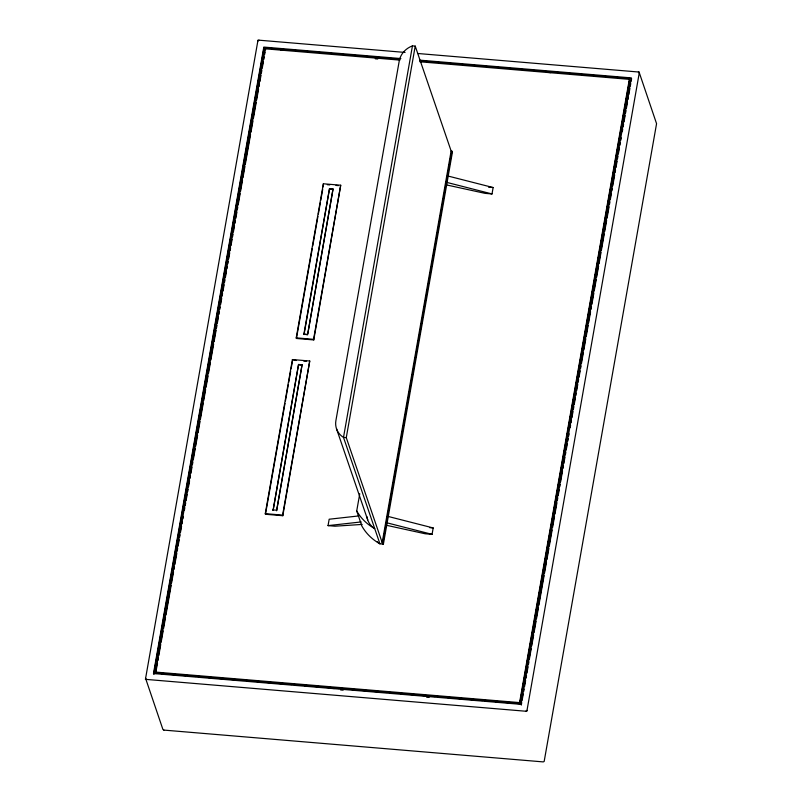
<?xml version="1.0" encoding="UTF-8"?>
<svg xmlns="http://www.w3.org/2000/svg" width="802" height="802" viewBox="0 0 802 802"><rect width="100%" height="100%" fill="white"/><g stroke="black" fill="none" stroke-linecap="round" stroke-linejoin="round"><path stroke-width="1.2" d="M145.583 678.382L162.926 729.499L163.879 730.091M639.254 73.042L638.382 71.99M153.743 674.292L264.069 47.829L399.877 59.218M154.215 673.82L155.087 668.888M155.518 666.422L155.959 663.956M156.39 661.49L158.345 650.392M158.776 647.926L159.217 645.46M159.648 642.993L160.731 636.828M161.172 634.362L161.603 631.896M162.034 629.43L163.117 623.254M163.558 620.788L163.989 618.322M164.42 615.856L164.861 613.39M165.944 607.224L166.375 604.758M166.816 602.292L167.247 599.826M167.678 597.36L168.771 591.194M169.202 588.728L169.633 586.262M170.074 583.796L171.157 577.63M171.588 575.164L172.029 572.698M172.46 570.232L173.543 564.067M173.984 561.601L174.415 559.134M174.846 556.668L175.939 550.503M176.37 548.037L176.801 545.571M177.242 543.104L179.197 532.007M179.628 529.541L180.059 527.074M180.5 524.608L181.583 518.443M182.014 515.967L182.455 513.501M182.886 511.034L183.969 504.869M184.41 502.403L184.841 499.937M185.272 497.471L186.365 491.305M186.796 488.839L187.227 486.373M187.668 483.907L189.623 472.809M190.054 470.343L192.009 459.245M192.44 456.779L194.395 445.681M194.826 443.215L196.781 432.118M197.222 429.651L202.435 400.048M202.866 397.581L204.821 386.484M205.252 384.018L207.207 372.92M207.648 370.454L208.079 367.988M208.51 365.522L210.465 354.424M210.906 351.958L212.861 340.86M213.292 338.394L213.723 335.928M214.164 333.462L215.247 327.296M215.678 324.83L216.119 322.364M216.55 319.898L217.633 313.732M218.074 311.266L218.505 308.8M218.936 306.334L219.377 303.868M219.808 301.402L220.891 295.226M221.332 292.76L221.763 290.294M222.194 287.828L223.277 281.662M223.718 279.196L224.149 276.73M224.58 274.264L225.673 268.099M226.104 265.632L226.535 263.166M226.976 260.7L227.407 258.234M227.838 255.768L228.931 249.602M229.362 247.136L229.793 244.67M230.234 242.204L231.317 236.039M231.748 233.572L232.189 231.106M232.62 228.64L233.703 222.475M234.144 220.009L234.575 217.542M235.006 215.076L236.099 208.911M236.53 206.445L236.961 203.979M237.402 201.513L239.357 190.415M239.788 187.949L241.743 176.841M242.174 174.375L244.129 163.277M244.57 160.811L246.525 149.713M246.956 147.247L252.169 117.653M252.6 115.187L254.555 104.09M254.986 101.623L256.941 90.526M257.382 88.06L262.595 58.456M263.026 55.99L264.069 47.829M156.019 673.6L155.498 672.076L265.262 48.822L399.917 60.11M157.493 662.983L155.758 672.838L519.836 703.364L629.6 80.1M157.924 660.527L158.355 658.061M158.796 655.595L160.741 644.507M161.182 642.051L163.127 630.963M163.568 628.497L165.513 617.41M165.954 614.944L171.157 585.39M171.588 582.924L173.543 571.836M173.974 569.37L174.415 566.914M174.846 564.448L176.801 553.36M177.232 550.894L177.663 548.438M178.094 545.972L179.187 539.816M179.618 537.35L180.049 534.884M180.48 532.418L181.573 526.262M182.004 523.796L182.435 521.34M182.876 518.874L183.307 516.408M184.39 510.252L184.821 507.786M185.262 505.32L185.693 502.864M186.124 500.398L187.207 494.232M187.648 491.776L188.079 489.31M188.51 486.844L189.593 480.689M190.034 478.223L190.465 475.756M190.896 473.3L191.979 467.135M192.42 464.679L192.851 462.213M193.282 459.747L195.237 448.659M195.668 446.203L197.623 435.115M198.054 432.649L200.009 421.561M200.44 419.105L203.267 403.085M203.698 400.629L205.653 389.541M206.084 387.075L208.039 375.988M208.47 373.521L210.425 362.444M210.856 359.978L213.673 343.968M214.114 341.502L216.059 330.414M216.5 327.948L216.931 325.492M217.362 323.026L218.445 316.87M218.886 314.404L219.317 311.938M219.748 309.472L220.179 307.016M220.62 304.549L221.703 298.394M222.134 295.928L222.565 293.462M223.006 290.996L224.089 284.84M224.52 282.374L224.951 279.918M225.392 277.452L226.475 271.287M226.906 268.83L227.337 266.364M227.778 263.898L228.209 261.442M228.64 258.976L229.733 252.81M230.164 250.354L230.595 247.888M231.026 245.422L232.119 239.267M232.55 236.801L232.981 234.334M233.412 231.878L234.505 225.713M234.936 223.257L235.367 220.791M235.798 218.324L236.891 212.169M237.322 209.703L237.753 207.237M238.184 204.781L240.139 193.693M240.57 191.227L242.525 180.139M242.956 177.683L244.911 166.595M245.352 164.129L250.555 134.566M250.986 132.099L252.941 121.022M253.372 118.556L256.189 102.546M256.63 100.08L258.575 88.992M259.016 86.526L259.447 84.07M259.878 81.603L260.971 75.448M261.402 72.982L261.833 70.516M262.264 68.05L263.357 61.894M263.788 59.428L264.219 56.972M264.65 54.506L265.091 52.04M265.272 513.661L292.409 359.557L309.742 361.01L282.815 515.716L265.482 514.262L265.272 513.661L282.605 515.115L282.815 515.716M296.229 337.863L323.366 183.768L340.71 185.222L313.772 339.928L296.439 338.474L296.229 337.863L313.572 339.316L313.772 339.928M265.482 514.262L285.021 403.316M285.452 400.85L288.279 384.83M288.71 382.364L290.665 371.266M291.096 368.8L292.399 361.401M296.439 338.474L312.289 248.48M312.72 246.013L317.933 216.43M318.364 213.964L320.319 202.866M320.75 200.4L322.705 189.312M323.146 186.846L323.366 183.768M298.555 364.469L273.091 510.363L298.555 364.469L302.083 364.76L276.62 510.663L302.083 364.76M333.041 188.971L307.587 334.865L303.898 334.113L329.512 188.67L333.041 188.971L307.798 333.642M304.048 334.574L329.512 188.67M282.605 515.115L309.742 361.01M313.572 339.316L340.71 185.222M362.153 524.418L334.975 526.202L328.038 525.621L329.171 519.225L358.634 515.947M452.348 152.57L451.656 152.51L415.225 46.105L412.449 45.874L343.497 437.411L379.927 543.816L383.396 544.107L452.348 152.57L451.827 151.047L451.135 150.987L382.183 542.523L382.875 542.583L383.396 544.107M383.135 541.581L382.694 544.047L346.274 437.641L415.225 46.105M377.281 541.791A20 17.834 -18.9 0 0 379.927 543.816A54.867 48.922 -18.9 0 1 361.923 526.152L356.72 510.954L359.757 493.721M382.875 542.583L451.827 151.047M383.567 539.124L383.998 536.658M386.815 520.658L387.256 518.192M407.637 402.454L408.068 399.987M410.022 388.91L410.454 386.444M412.408 375.366L412.84 372.9M413.271 370.444L413.712 367.978M414.794 361.822L415.225 359.356M415.657 356.9L416.098 354.434M416.529 351.978L416.96 349.512M418.042 343.356L418.474 340.89M418.915 338.434L419.346 335.968M420.428 329.812L420.86 327.346M421.301 324.89L421.732 322.424M423.687 311.346L424.118 308.88M450.133 161.132L450.574 158.666M386.293 525.25L425.13 533.761L432.067 534.343L433.19 527.947L387.536 516.288M446.243 184.861L485.08 193.362L492.017 193.944L493.14 187.548L447.486 175.899M520.097 704.126L519.576 702.602L629.339 79.348L419.867 61.784M520.157 702.442L526.232 667.946M526.663 665.49L528.618 654.402M529.049 651.936L529.49 649.47M529.922 647.013L531.004 640.848M531.435 638.392L531.876 635.926M532.307 633.46L533.39 627.304M533.821 624.838L534.262 622.372M534.693 619.916L535.124 617.45M535.556 614.984L536.648 608.828M537.079 606.362L537.51 603.896M537.942 601.44L539.034 595.274M539.465 592.818L539.896 590.352M540.327 587.886L542.282 576.798M542.723 574.332L545.54 558.322M545.972 555.856L568.748 426.524M569.179 424.068L571.134 412.98M571.565 410.514L573.52 399.426M573.961 396.97L574.392 394.504M574.823 392.038L575.906 385.882M576.347 383.416L576.778 380.95M577.209 378.494L577.64 376.028M578.733 369.872L579.164 367.406M579.595 364.94L580.026 362.474M580.468 360.018L581.55 353.852M581.981 351.396L582.412 348.93M582.853 346.464L584.798 335.376M585.239 332.92L611.264 185.102M611.705 182.645L613.65 171.558M614.091 169.092L616.036 158.004M616.477 155.548L616.908 153.082M617.339 150.616L618.422 144.46M618.863 141.994L619.294 139.528M619.725 137.072L620.167 134.606M621.249 128.45L621.68 125.984M622.111 123.518L622.553 121.052M622.984 118.596L624.066 112.43M624.497 109.974L624.938 107.508M625.37 105.042L627.324 93.954M627.755 91.498L629.71 80.411M520.528 701.66L520.969 699.204M522.052 693.038L522.483 690.582M522.914 688.116L523.355 685.65M524.438 679.494L524.869 677.028M525.3 674.562L525.741 672.096M526.172 669.64L527.255 663.475M527.686 661.018L528.127 658.552M528.558 656.086L529.641 649.931M530.072 647.465L530.513 644.998M530.944 642.542L532.027 636.377M532.458 633.921L532.899 631.455M533.33 628.989L535.285 617.901M535.716 615.445L537.671 604.357M538.102 601.891L540.057 590.803M540.488 588.347L545.691 558.783M546.132 556.317L548.077 545.23M548.518 542.764L550.463 531.686M550.904 529.22L553.721 513.21M554.152 510.744L556.107 499.656M556.538 497.19L556.979 494.734M557.41 492.268L558.493 486.112M558.924 483.646L559.365 481.18M559.796 478.714L560.227 476.258M560.658 473.792L561.751 467.636M562.182 465.17L562.613 462.704M563.044 460.238L564.137 454.082M564.568 451.616L564.999 449.16M565.44 446.694L566.523 440.529M566.954 438.072L567.385 435.606M567.826 433.14L568.257 430.684M568.688 428.218L569.771 422.052M570.212 419.596L570.643 417.13M571.074 414.664L572.157 408.509M572.598 406.043L573.029 403.576M573.46 401.12L574.543 394.955M574.984 392.499L575.415 390.033M575.846 387.567L576.929 381.411M577.37 378.945L577.801 376.479M578.232 374.023L580.187 362.935M580.618 360.469L582.573 349.381M583.004 346.925L584.959 335.837M585.39 333.371L590.603 303.808M591.034 301.341L592.989 290.264M593.42 287.798L596.237 271.788M596.678 269.322L598.623 258.234M599.064 255.768L599.495 253.312M599.926 250.846L601.009 244.69M601.45 242.224L601.881 239.758M602.312 237.292L602.743 234.836M603.836 228.67L604.267 226.214M604.698 223.748L605.129 221.282M605.57 218.816L606.653 212.66M607.084 210.194L607.515 207.738M607.956 205.272L609.039 199.107M609.47 196.65L609.911 194.184M610.342 191.718L611.425 185.563M611.856 183.097L612.297 180.63M612.728 178.174L614.683 167.087M615.114 164.621L615.545 162.154M615.976 159.698L617.069 153.533M617.5 151.077L617.931 148.611M618.362 146.144L619.455 139.989M619.886 137.523L620.317 135.057M620.748 132.601L622.703 121.513M623.134 119.047L625.089 107.959M625.53 105.503L627.475 94.415M627.916 91.949L629.861 80.862L629.339 79.348M521.29 705.108L521.721 702.642M522.162 700.176L523.245 694.011M523.676 691.545L524.117 689.078M524.548 686.612L525.631 680.447M526.072 677.981L526.503 675.515M526.934 673.048L528.017 666.883M528.458 664.417L528.889 661.951M529.32 659.485L531.275 648.387M531.716 645.921L533.671 634.823M534.102 632.347L536.057 621.249M536.488 618.783L538.443 607.685M538.884 605.219L544.097 575.625M544.528 573.159L546.483 562.062M546.914 559.596L548.869 548.498M549.31 546.032L552.127 530.002M552.568 527.536L554.523 516.428M554.954 513.962L556.909 502.864M557.34 500.398L557.771 497.932M558.212 495.466L559.295 489.3M559.726 486.834L560.167 484.368M560.598 481.902L562.553 470.804M562.984 468.338L563.425 465.872M563.856 463.406L564.939 457.24M565.38 454.774L565.811 452.308M566.242 449.842L567.335 443.676M567.766 441.21L568.197 438.744M568.638 436.278L569.069 433.812M570.152 427.646L570.593 425.18M571.024 422.714L571.455 420.248M571.896 417.782L572.979 411.616M573.41 409.14L573.851 406.674M574.282 404.208L575.365 398.043M575.806 395.576L576.237 393.11M576.668 390.644L577.761 384.479M578.192 382.013L578.623 379.546M579.064 377.08L580.147 370.915M580.578 368.449L581.019 365.983M581.45 363.517L583.405 352.419M583.836 349.953L585.791 338.855M586.232 336.389L588.177 325.291M588.618 322.825L590.573 311.727M591.004 309.261L591.435 306.795M591.876 304.329L593.831 293.221M594.262 290.755L596.217 279.657M596.648 277.191L598.603 266.094M599.044 263.627L600.999 252.53M601.43 250.064L604.257 234.034M604.688 231.567L606.643 220.47M607.074 218.004L609.029 206.906M609.47 204.44L609.901 201.974M610.332 199.508L611.425 193.342M611.856 190.876L612.287 188.4M612.728 185.934L614.683 174.836M615.114 172.37L615.545 169.904M615.986 167.438L617.069 161.272M617.5 158.806L617.931 156.34M618.372 153.874L619.455 147.708M619.886 145.242L620.327 142.776M620.758 140.31L621.189 137.844M622.282 131.678L622.713 129.212M623.144 126.746L623.585 124.28M624.016 121.814L625.099 115.648M625.54 113.182L625.971 110.716M626.402 108.25L627.495 102.085M627.926 99.618L628.357 97.152M628.798 94.686L629.881 88.521M630.312 86.055L630.753 83.588M631.184 81.122L631.615 78.656L419.807 60.892M257.833 41.062L259.036 40.19M527.004 710.361L525.801 711.234M328.038 525.621L361.191 521.932M405.08 52.431L258.003 40.1L145.423 679.344L526.834 711.324L639.415 72.08L417.511 53.473M400.86 58.566L263.808 47.077L153.483 673.53L521.029 704.346L631.354 77.894L419.546 60.13M280.53 49.955L283.016 50.165M548.398 72.411L550.894 72.621M375.246 58.777L377.742 58.987M488.518 187.167L493.14 187.548M327.296 184.691L329.772 184.901M335.958 185.412L338.434 185.623M329.662 189.132L333.201 189.422M303.898 334.113L307.427 334.414M293.853 360.268L296.329 360.479M303.757 361.1L306.244 361.311M298.705 364.92L302.234 365.221M346.274 437.641L343.497 437.411A20 17.834 -18.9 0 1 335.898 420.619L399.246 60.922A20 17.834 -18.9 0 1 412.449 45.874M272.931 509.912L276.469 510.202M429.722 527.656L433.19 527.947M155.498 672.076L519.576 702.602M160.851 673.56L167.077 674.081M170.826 674.402L177.052 674.923M179.548 675.134L185.783 675.655M189.523 675.966L195.758 676.487M198.254 676.698L205.733 677.329M208.229 677.53L214.465 678.061M218.204 678.372L224.44 678.893M226.926 679.104L234.415 679.725M236.901 679.936L243.136 680.457M246.876 680.778L253.111 681.299M256.851 681.61L263.086 682.131M265.582 682.342L271.818 682.863M275.557 683.184L281.793 683.705M285.532 684.016L291.768 684.537M294.264 684.748L300.489 685.269M304.239 685.58L310.464 686.111M314.214 686.422L320.439 686.943M322.935 687.154L329.171 687.675M332.91 687.986L339.146 688.507M341.642 688.717L349.121 689.349M351.617 689.56L357.852 690.081M361.592 690.392L367.827 690.913M370.313 691.123L377.802 691.755M380.288 691.966L386.524 692.487M390.263 692.798L396.499 693.319M400.238 693.63L406.474 694.161M408.97 694.362L415.205 694.893M418.945 695.204L425.18 695.725M428.92 696.036L435.155 696.557M438.894 696.878L443.887 697.289M447.626 697.61L453.862 698.131M456.348 698.341L463.837 698.963M466.323 699.174L472.558 699.695M476.298 700.016L482.533 700.537M485.03 700.747L492.508 701.369M495.004 701.58L501.24 702.101M504.979 702.412L511.215 702.943M514.954 703.254L519.937 703.675M331.817 688.337L334.314 688.547M340.629 689.961L343.126 690.171M426.594 697.169L429.09 697.379M163.839 730.091L543.215 761.9L544.167 761.459L656.567 123.668L639.204 72.441M146.455 679.434L145.633 678.983M446.353 182.285L492.017 193.944M386.404 522.683L432.067 534.343M265.262 48.822L265.622 49.884M336.469 428.649L367.697 519.856M292.409 359.557L292.62 360.168M366.985 516.709A20 17.834 -18.9 0 0 374.724 528.618A54.867 48.922 -18.9 0 1 356.72 510.954"/></g></svg>
